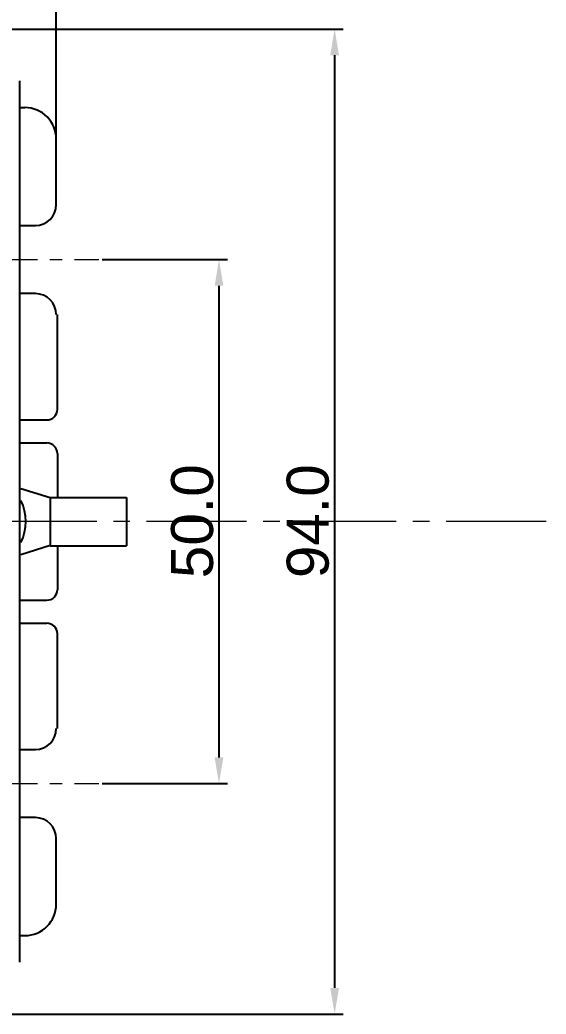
# Model space of a CAD drawing. Header units: millimetres. Extents: x 509 to 5579, y -1329 to 587.
# Drawn here: x 2413.3 to 2463.5, y -941.4 to -846.5 of the extents above; entities that cross this region are included whole.
import ezdxf

# ---------------------------------------------------------------- set-up
doc = ezdxf.new("R2010")
doc.units = ezdxf.units.MM
doc.header["$PDMODE"] = 3
doc.header["$PDSIZE"] = 1
doc.linetypes.add('CENTER', pattern=[17.8, 10.75, -2.35, 2.35, -2.35])
doc.linetypes.add('CENTER2', pattern=[28.575, 19.05, -3.175, 3.175, -3.175])
doc.layers.get('0').update_dxf_attribs({"linetype": 'CONTINUOUS'})
doc.layers.get('Defpoints').update_dxf_attribs({"linetype": 'CONTINUOUS'})
doc.layers.add('3', color=112, linetype='CENTER', lineweight=15)
doc.layers.add('Dim', color=1, linetype='CONTINUOUS')
doc.styles.add('OMI-1', font='arial.ttf', dxfattribs={"oblique": 1})
doc.dimstyles.new('1', dxfattribs={"dimtxt": 4, "dimasz": 2.5, "dimexe": 0.8, "dimexo": 0.3, "dimgap": 0.5, "dimtad": 1, "dimtoh": 1, "dimdec": 1, "dimzin": 0, "dimdsep": 46, "dimtxsty": 'OMI-1', "dimcen": 0, "dimclrd": 256, "dimclre": 256, "dimclrt": 256, "dimadec": 0, "dimazin": 0, "dimtfac": 0.8, "dimtdec": 1, "dimtix": 1, "dimtmove": 0, "dimatfit": 3, "dimfxl": 1, "dimtolj": 1, "dimtzin": 0, "dimarcsym": 0})

# ---------------------------------------------------------------- blocks, each defined once
blk = doc.blocks.new('*D4318')
at = {"layer": 'Defpoints', "color": 0}
for p in [(2420.797, -869.401), (2420.797, -919.401), (2432.251, -919.401)]:
    blk.add_point(p, dxfattribs=at)
at = {"layer": 'Dim', "lineweight": -2}
for p, q in [((2421.097, -869.401), (2433.051, -869.401)), ((2432.251, -871.901), (2432.251, -916.901)), ((2421.097, -919.401), (2433.051, -919.401))]:
    blk.add_line(p, q, dxfattribs=at)
at = {"layer": 'Dim'}
for points in [[(2432.668, -871.901), (2431.835, -871.901), (2432.251, -869.401)], [(2431.835, -916.901), (2432.668, -916.901), (2432.251, -919.401)]]:
    blk.add_solid(points, dxfattribs=at)
at = {"layer": 'Dim', "insert": (2429.709, -894.401), "char_height": 4, "attachment_point": 5, "rotation": 90, "style": 'OMI-1'}
blk.add_mtext('\\A1;50.0', dxfattribs=at)
blk = doc.blocks.new('*D4320')
at = {"layer": 'Defpoints', "color": 0}
for p in [(2416.735, -826.196), (2192.735, -857.901), (2416.735, -857.901)]:
    blk.add_point(p, dxfattribs=at)
at = {"layer": 'Dim', "lineweight": -2}
for p, q in [((2192.735, -857.601), (2192.735, -825.396)), ((2195.235, -826.196), (2414.235, -826.196)), ((2416.735, -857.601), (2416.735, -825.396))]:
    blk.add_line(p, q, dxfattribs=at)
at = {"layer": 'Dim'}
for points in [[(2195.235, -825.78), (2195.235, -826.613), (2192.735, -826.196)], [(2414.235, -826.613), (2414.235, -825.78), (2416.735, -826.196)]]:
    blk.add_solid(points, dxfattribs=at)
at = {"layer": 'Dim', "insert": (2304.735, -823.654), "char_height": 4, "attachment_point": 5, "style": 'OMI-1'}
blk.add_mtext('\\A1;224.00', dxfattribs=at)
blk = doc.blocks.new('*D4334')
at = {"layer": 'Defpoints', "color": 0}
for p in [(2401.835, -847.401), (2401.835, -941.401), (2443.28, -941.401)]:
    blk.add_point(p, dxfattribs=at)
at = {"layer": 'Dim', "lineweight": -2}
for p, q in [((2402.135, -847.401), (2444.08, -847.401)), ((2443.28, -849.901), (2443.28, -938.901)), ((2402.135, -941.401), (2444.08, -941.401))]:
    blk.add_line(p, q, dxfattribs=at)
at = {"layer": 'Dim'}
for points in [[(2443.697, -849.901), (2442.864, -849.901), (2443.28, -847.401)], [(2442.864, -938.901), (2443.697, -938.901), (2443.28, -941.401)]]:
    blk.add_solid(points, dxfattribs=at)
at = {"layer": 'Dim', "insert": (2440.738, -894.401), "char_height": 4, "attachment_point": 5, "rotation": 90, "style": 'OMI-1'}
blk.add_mtext('\\A1;94.0', dxfattribs=at)
blk = doc.blocks.new('*D4340')
at = {"layer": 'Defpoints', "color": 0}
for p in [(2416.735, -836.856), (2416.735, -857.601), (2410.735, -859.34)]:
    blk.add_point(p, dxfattribs=at)
at = {"layer": 'Dim', "lineweight": -2}
for p, q in [((2410.735, -859.04), (2410.735, -836.056)), ((2416.735, -857.301), (2416.735, -836.056)), ((2408.235, -836.856), (2405.735, -836.856)), ((2410.735, -836.856), (2416.735, -836.856)), ((2419.235, -836.856), (2421.735, -836.856))]:
    blk.add_line(p, q, dxfattribs=at)
at = {"layer": 'Dim'}
for points in [[(2408.235, -837.272), (2408.235, -836.439), (2410.735, -836.856)], [(2419.235, -836.439), (2419.235, -837.272), (2416.735, -836.856)]]:
    blk.add_solid(points, dxfattribs=at)
at = {"layer": 'Dim', "insert": (2413.735, -834.313), "char_height": 4, "attachment_point": 5, "style": 'OMI-1'}
blk.add_mtext('\\A1;6.00', dxfattribs=at)

msp = doc.modelspace()

# ---------------------------------------------------------------- linework, layer by layer
at = {"linetype": 'Continuous'}
for p, q in [((2413.262, -936.444), (2413.262, -852.359)), ((2413.262, -854.901), (2413.735, -854.901)), ((2416.735, -864.151), (2416.735, -857.901)), ((2413.262, -866.151), (2414.735, -866.151)), ((2414.735, -872.651), (2413.262, -872.651)), ((2416.835, -883.701), (2416.835, -874.651)), ((2413.362, -884.701), (2415.835, -884.701)), ((2413.362, -886.901), (2415.835, -886.901)), ((2416.835, -887.901), (2416.835, -892.101)), ((2416.135, -892.151), (2413.362, -891.272)), ((2416.135, -892.101), (2423.435, -892.101)), ((2416.135, -892.101), (2416.135, -896.701)), ((2423.435, -892.101), (2423.435, -896.701)), ((2413.362, -897.53), (2416.135, -896.651)), ((2416.135, -896.701), (2423.435, -896.701)), ((2416.835, -896.701), (2416.835, -900.901)), ((2413.362, -901.901), (2415.835, -901.901)), ((2413.362, -904.101), (2415.835, -904.101)), ((2416.835, -914.151), (2416.835, -905.101)), ((2413.262, -916.151), (2414.735, -916.151)), ((2414.735, -922.651), (2413.262, -922.651)), ((2416.735, -930.901), (2416.735, -924.651)), ((2413.262, -933.901), (2413.735, -933.901))]:
    msp.add_line(p, q, dxfattribs=at)
for centre, radius, start, end in [((2413.735, -857.901), 3, 0, 90), ((2414.735, -864.151), 2, 270, 0), ((2414.735, -874.651), 2, 0, 90), ((2415.835, -883.701), 1, 270, 0), ((2415.835, -887.901), 1, 0, 90), ((2409.335, -894.401), 4.5, 333.54115, 26.47056), ((2415.835, -900.901), 1, 270, 0), ((2415.835, -905.101), 1, 0, 90), ((2414.735, -914.151), 2, 270, 0), ((2414.735, -924.651), 2, 0, 90), ((2413.735, -930.901), 3, 270, 0)]:
    msp.add_arc(centre, radius, start, end, dxfattribs=at)
at = {"layer": '3', "linetype": 'CENTER', "ltscale": 0.5}
for p, q in [((2400.673, -869.401), (2420.797, -869.401)), ((2400.673, -919.401), (2420.797, -919.401))]:
    msp.add_line(p, q, dxfattribs=at)
at = {"layer": '3', "linetype": 'CENTER2', "ltscale": 0.5}
msp.add_line((2463.451, -894.401), (2163.313, -894.401), dxfattribs=at)

# ---------------------------------------------------------------- dimensions: what is measured, and where the dimension line sits
at = {"layer": 'Dim'}
for base, p1, p2, picture, middle in [((2416.735, -826.196), (2192.735, -857.901), (2416.735, -857.901), '*D4320', (2304.735, -823.654)), ((2416.735, -836.856), (2410.735, -859.34), (2416.735, -857.601), '*D4340', (2413.735, -834.313))]:
    dim = msp.add_linear_dim(base=base, p1=p1, p2=p2, dimstyle='1', override={"dimdec": 2}, dxfattribs=at)
    dim.commit()
    dim.dimension.update_dxf_attribs({"geometry": picture, "text_midpoint": middle})
dim = msp.add_linear_dim(base=(2443.28, -941.401), p1=(2401.835, -847.401), p2=(2401.835, -941.401), angle=90, dimstyle='1', dxfattribs=at)
dim.commit()
dim.dimension.update_dxf_attribs({"geometry": '*D4334', "text_midpoint": (2440.738, -894.401)})
dim = msp.add_linear_dim(base=(2432.251, -919.401), p1=(2420.797, -869.401), p2=(2420.797, -919.401), angle=90, dimstyle='1', dxfattribs=at)
dim.commit()
dim.dimension.update_dxf_attribs({"geometry": '*D4318', "text_midpoint": (2432.251, -894.401), "dimtype": 160})

doc.saveas('drawing.dxf')
